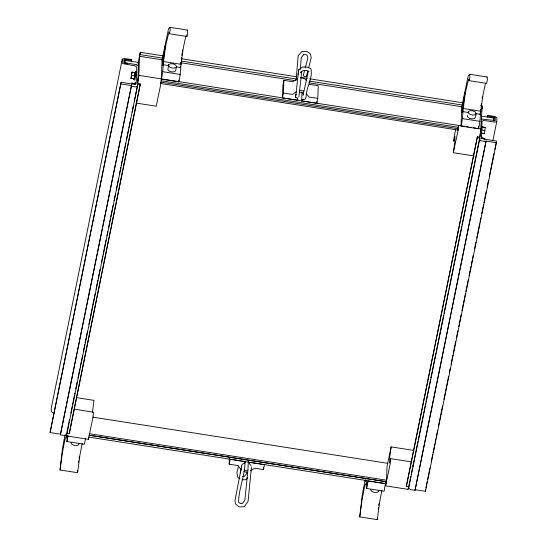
<?xml version="1.0" encoding="UTF-8"?>
<svg xmlns="http://www.w3.org/2000/svg" width="547" height="547" viewBox="0 0 547 547"><rect width="100%" height="100%" fill="white"/><g stroke="black" fill="none" stroke-linecap="round" stroke-linejoin="round"><path stroke-width="0.82" d="M163.054 55.856L140.299 52.293L140.128 54.597L162.883 58.16M480.772 105.592L482.461 105.851L482.29 108.162L482.222 107.485M82.18 443.398L79.841 455.596L77.619 472.717L60.026 469.996L62.508 448.424L64.99 434.742M77.51 472.731L77.653 470.406M381.881 490.31L379.55 502.515L377.327 519.636L359.735 516.915L362.21 495.336L365.034 479.999M377.218 519.65L377.314 517.988M244.96 461.189C245.261 475.158 238.663 488.512 238.615 502.255L240.324 503.575L242.437 503.493L244.878 500.163L247.921 470.372L248.338 461.538M295.428 97.462L295.51 95.021M66.7 434.824L66.761 433.156L69.257 433.545L140.223 84.942L137.728 84.553L66.7 434.824L64.792 435.535L60.423 434.851L60.45 434.181L50.078 432.561L121.106 82.276L133.653 84.245L135.376 84.088L136.203 83.301L136.764 67.117L134.924 65.825L122.733 63.596L122.159 62.823L122.289 59.151L124.196 58.44L131.69 59.616L131.663 60.45L124.053 59.363L123.745 62.399L136.531 64.737L137.803 65.25L138.364 66.365M85.578 438.53L84.409 444.294L66.925 441.559L67.144 435.33M69.257 433.545L140.258 83.944L137.762 83.554L138.528 61.524L138.063 63.835M78.843 443.261L78.795 444.745L76.97 445.6L74.228 445.429L71.848 444.314L70.946 442.769M88.409 437.47L88.388 439.323L65.913 435.802L65.879 435.419M92.477 412.445L93.947 400.363L76.464 397.628M50.078 432.561L121.106 82.276M124.894 63.363L124.996 60.361L138.48 62.474M60.423 434.851L131.389 86.241L131.41 85.578L121.044 83.958M134.124 78.549L134.077 79.971L135.54 71.595L134.89 73.483M135.102 84.033L135.157 82.611L134.644 83.923M135.731 84.129L135.547 82.884M138.535 77.024L137.933 80.163L138.849 75.37L139.444 58.461L140.059 53.927L140.128 54.597M140.223 84.942L140.258 83.944M161.317 79.13L162.056 59.814L168.497 29.046L169.973 27.35L187.457 30.085L187.669 32.888L186.937 36.505L169.454 33.764L168.914 32.157L166.056 44.04A16.178 1.203 -81.1 0 0 164.223 56.738C162.897 64.184 163.307 71.787 161.317 79.13L178.801 81.865C180.79 74.522 180.38 66.925 181.707 59.473A16.178 1.203 -81.1 0 1 183.539 46.775L185.809 36.334M168.674 64.594L168.626 66.078L170.37 67.493L173.091 68.177L175.525 67.814L176.524 66.563L175.621 65.025L173.242 63.903L170.5 63.732L168.674 64.594L167.847 69.893L169.591 71.308L172.319 71.992L174.746 71.623L175.744 70.378L176.524 66.563M178.801 81.865L178.862 80.163M241.336 469.866L237.952 465.565L229.159 464.191L229.364 458.277M250.526 470.769L254.704 468.191L263.497 469.565L263.586 467.029M296.33 97.496L297.787 99.219L297.568 100.292L282.457 97.927L282.902 85.243L283.9 80.341L292.693 81.722L297.568 78.713M282.457 97.927L283.455 93.024L283.9 80.341M297.568 100.292L297.657 97.756M309.445 84.341L318.238 85.722L317.793 98.398L316.795 103.301L301.684 100.935L301.985 92.484M316.795 103.301L316.857 101.612M385.683 482.092L384.11 491.213L366.627 488.478L366.873 481.469L366.237 484.574L365.922 483.822A16.178 1.203 -81.1 0 0 364.405 487.575L362.066 499.773L359.735 516.915M378.551 490.174L378.497 491.657L376.671 492.519L373.929 492.348L371.55 491.227L370.647 489.688M486.064 141.092L415.098 489.695L425.463 491.322L496.43 142.719L486.064 141.092L415.07 490.365L410.701 489.681L408.862 488.389L408.924 486.721L406.428 486.324L406.462 485.326L477.428 136.723L479.924 137.112L480.04 133.837M415.07 490.365L415.098 489.695M425.463 491.322L425.525 489.647M474.119 155.984L453.306 152.722L454.707 143.047L454.954 136.306L453.73 141.181L453.812 139.088L455.665 129.201M457.654 127.519L457.613 130.207L458.495 125.796L457.989 130.781L453.306 152.722M461.025 126.049L461.757 106.733L468.198 75.965L469.675 74.269L487.158 77.004L487.37 79.807L486.639 83.417L469.155 80.682L468.615 79.076L465.757 90.952A16.178 1.203 -81.1 0 0 463.924 103.65C462.605 111.103 463.008 118.699 461.025 126.049L478.509 128.784C480.492 121.434 480.088 113.838 481.408 106.385A16.178 1.203 -81.1 0 1 483.24 93.694L485.517 83.247M467.603 115.321L467.555 116.805L469.299 118.22L472.02 118.904L474.454 118.542L475.452 117.297L476.225 113.482L475.322 111.937L472.95 110.822L470.201 110.651L468.382 111.506L468.328 112.99L470.071 114.405L472.799 115.096L475.227 114.726L476.225 113.482M406.428 486.324L477.428 136.723M478.509 128.784L478.598 126.227M477.387 137.721L479.89 138.118L479.828 139.786L480.403 140.558L486.037 141.762M480.635 130.781L482.057 108.279M481.64 138.282L481.456 137.03M492.874 140.695L496.792 121.468L496.922 117.796L495.083 116.497L487.589 115.328L487.562 116.162L495.165 117.455L495.254 120.552L481.155 119M493.907 121.126L494.009 118.125L481.374 116.149M496.43 142.719L496.485 141.044L483.938 139.075L482.242 138.384L481.483 137.352L482.051 121.167L483.958 120.463L494.885 122.172L496.792 121.468M251.456 466.988L248.065 501.435L244.16 506.768L239.265 506.953L235.682 504.19L234.95 500.813L241.514 466.735M413.573 452.39L413.628 450.407L391.153 446.892L387.037 466.345L386.606 478.57L385.594 485.845L408.076 489.367L408.691 486.878M296.057 80.491L298.156 55.89L301.978 51.466L306.764 51.356L310.402 53.784L311.202 57.777L308.658 67.753M246.861 471.986L246.711 473.681L244.379 476.382L242.369 476.43M300.276 69.578L301.342 57.339L303.674 54.632L303.072 54.652L306.005 54.584L307.366 55.712L307.845 58.091L305.24 67.958M295.865 95.178L298.279 73.127M180.831 63.958L181.002 62.42M480.533 110.877L480.704 109.332M130.952 78.276L131.93 72.081L135.177 72.587L134.446 78.918L130.952 78.276L134.446 78.918M131.198 78.412L131.93 72.081M131.615 84.819L131.547 83.096L135.041 83.739L131.8 83.233M481.962 126.966L481.592 130.131L484.84 130.651L485.203 127.485L481.709 126.829L485.203 127.485M484.635 140.08L484.82 138.494L481.326 137.844M365.451 480.04L365.355 481.729L366.052 479.842M481.716 129.748L481.845 126.022M181.351 59.315L181.556 57.743M481.059 106.234L481.36 103.875M78.522 462.338L78.734 460.745M79.048 458.345L79.253 456.752M378.23 509.257L378.435 507.657M378.75 505.264L378.962 503.664M298.867 97.024L301.759 71.452L300.378 72.498L303.339 70.419L306.593 70.481L309.089 71.541M298.525 71.397L298.765 69.674L302.525 67.028L307.277 67.117L310.84 68.628C313.267 77.653 306.149 87.246 306.17 96.484L305.376 99.055L303.359 99.643M295.551 97.598L295.831 95.506M298.081 74.618L298.765 69.674M181.857 55.384L182.213 52.991M182.445 51.397L182.684 49.798M482.153 98.31L482.386 96.716M480.622 131.006L480.97 129.318L479.931 136.948M412.746 466.864L412.978 465.524M304.59 70.426L303.291 75.363L304.323 76.512L306.313 76.648L306.505 75.589M122.289 59.151L51.322 407.754L51.199 411.426L53.038 412.718M124.49 62.871L124.996 60.361M131.348 61.285L131.69 59.616M60.45 434.181L131.41 85.578M134.87 74.098L135.177 72.587M138.076 63.042L140.299 52.293M137.632 84.04L138.74 76.006M66.932 432.321L69.483 419.781M70.843 413.094L72.204 406.407M72.546 404.732L74.932 393.026M75.78 388.849L77.141 382.162M77.995 377.984L79.862 368.787M80.204 367.112L82.59 355.413M83.438 351.229L84.799 344.542M85.141 342.873L87.52 331.167M88.888 324.48L90.248 317.793M90.583 316.118L92.457 306.922M92.799 305.253L95.178 293.548M96.033 289.37L97.906 280.173M98.241 278.498L100.115 269.302M101.475 262.615L102.836 255.928M103.178 254.259L106.07 240.044M106.925 235.866L107.773 231.682M108.627 227.504L110.494 218.308M110.836 216.639L113.222 204.934M114.07 200.756L115.431 194.069M116.285 189.884L118.665 178.185M119.52 174.001L120.88 167.314M121.215 165.645L123.089 156.449M123.431 154.774L125.81 143.068M126.665 138.89L128.538 129.694M128.873 128.025L130.747 118.829M132.107 112.142L133.468 105.455M134.323 101.27L137.728 84.553M67.007 435.33L66.536 437.662L66.214 436.903A16.178 1.203 -81.1 0 0 64.696 440.656L62.365 452.861L60.026 469.996M66.925 441.559L68.095 435.795M180.223 67.37L180.483 66.112M301.684 100.935L301.903 99.869L303.27 99.082M229.159 464.191L230.157 459.289L245.268 461.654L245.049 462.728L242.321 464.294L241.459 465.668L241.822 466.769M263.497 469.565L264.495 464.67L249.384 462.304L249.165 463.371L251.107 465.668M366.627 488.478L368.138 481.059L385.621 483.794M479.931 114.289L480.184 113.031M481.627 109.776L481.928 108.313M408.958 485.715L410.831 476.519M411.132 474.905L412.534 468.164M412.869 466.488L417.976 441.408M418.318 439.74L423.426 414.66M423.761 412.985L425.634 403.789M425.976 402.12L430.571 379.55M430.913 377.874L436.014 352.794M436.356 351.126L443.672 315.175M444.014 313.506L448.608 290.936M448.95 289.26L456.266 253.316M456.608 251.641L461.716 226.561M462.051 224.892L468.861 191.45M469.203 189.782L474.304 164.702M474.646 163.027L479.432 139.403M408.924 486.721L479.89 138.118M487.247 116.996L487.589 115.328M480.977 133.16L484.225 133.68L484.84 130.651M493.667 119.8L494.009 118.125M425.86 487.972L427.228 481.285M427.563 479.616L429.949 467.911M431.309 461.224L432.67 454.536M433.012 452.861L434.886 443.665M435.221 441.997L435.904 438.653M436.246 436.978L437.607 430.291M438.455 426.113L440.328 416.917M440.67 415.241L442.544 406.045M443.904 399.358L445.265 392.671M445.607 391.002L448.499 376.787M449.347 372.61L450.202 368.425M451.049 364.247L452.923 355.051M453.265 353.383L455.644 341.677M456.492 337.499L457.86 330.812M458.707 326.627L461.087 314.928M461.942 310.744L463.302 304.057M463.644 302.388L465.518 293.192M465.853 291.517L468.239 279.811M469.087 275.633L470.96 266.437M471.302 264.769L473.176 255.572M474.536 248.885L475.897 242.198M476.745 238.013L479.637 223.805M479.979 222.13L480.834 217.952M481.681 213.774L483.555 204.578M483.897 202.903L486.276 191.197M487.131 187.019L488.492 180.332M489.339 176.155L491.213 166.958M491.555 165.283L492.232 161.939M492.573 160.271L493.934 153.584M494.789 149.399L496.15 142.712M411.467 461.9L390.654 458.639L389.553 463.111L389.772 456.513L391.153 446.892M160.558 83.253L160.791 82.159M302.97 95.424L308.358 71.459M66.262 434.639L65.913 435.802M306.313 76.648L307.804 70.987M238.588 465.955L236.885 472.41L237.795 477.422L239.921 478.837M240.208 472.929L241.295 468.834M161.215 79.527L160.784 84.252L156.257 106.2L136.114 103.075M88.388 439.323L92.949 417.491L93.564 412.24L74.296 409.115M385.594 485.845L390.155 464.02L390.654 458.639M295.578 95.369L296.351 94.453M247.593 477.818L245.986 479.678L242.109 479.767M137.666 86.221L135.759 86.932L131.389 86.241M135.936 71.869L135.806 75.595L134.699 80.074M296.426 91.828L292.248 94.405L283.455 93.024M169.454 33.764L170.185 30.153L169.973 27.35M469.155 80.682L469.887 77.072L469.675 74.269M187.108 30.194L187.457 30.085M486.816 77.106L487.158 77.004M299.79 92.422L301.349 92.135L303.674 94.057M247.162 470.174L245.596 470.454L244.249 469.716M132.183 72.218L135.424 72.724M131.813 75.383L135.061 75.889M181.59 58.755L297.048 76.833M300.419 77.359L307.161 78.412M309.691 78.809L463.077 102.822M300.631 77.797L304.269 78.365L306.539 80.655M181.426 61.066L296.043 79.007M309.527 81.113L462.906 105.127M139.574 56.3L162.329 59.862M180.872 62.761L295.483 80.703M308.973 82.816L462.352 106.822M163.71 61.599L181.187 64.334M463.412 108.511L480.895 111.246M163.074 64.703L168.9 65.619M176.394 66.789L180.558 67.445M462.776 111.622L468.608 112.532M475.268 113.578L480.259 114.357M299.462 90.364L303.824 91.048M125.735 63.493L127.424 63.76M136.688 65.209L138.377 65.476M162.828 71.712L180.312 74.454M462.536 118.631L480.02 121.366M317.793 98.398L309 97.024L306.58 93.954M138.849 75.37L164.134 79.329M165.816 79.595L464.998 126.425M466.687 126.692L468.369 126.952M470.058 127.219L471.74 127.485M473.428 127.745L475.958 128.142M477.64 128.408L481.011 128.935M161.228 80.778L458.728 127.348M161.057 82.159L457.716 128.593M160.777 83.513L458.27 130.083M92.86 417.156L387.734 463.316M89.489 433.709L386.141 480.143M89.195 435.18L386.695 481.743M89.072 435.227L386.572 481.798M88.696 437.074L386.196 483.644M243.853 471.658L247.49 472.225M481.538 133.153L484.225 133.68M481.572 137.981L484.82 138.494M186.759 34.94L186.937 36.505M408.041 488.984L408.076 489.367M162.589 60.649L162.466 65.695L165.297 45.818L162.589 60.649M462.297 107.561L462.167 112.614L465.005 92.73L462.297 107.561"/></g></svg>
